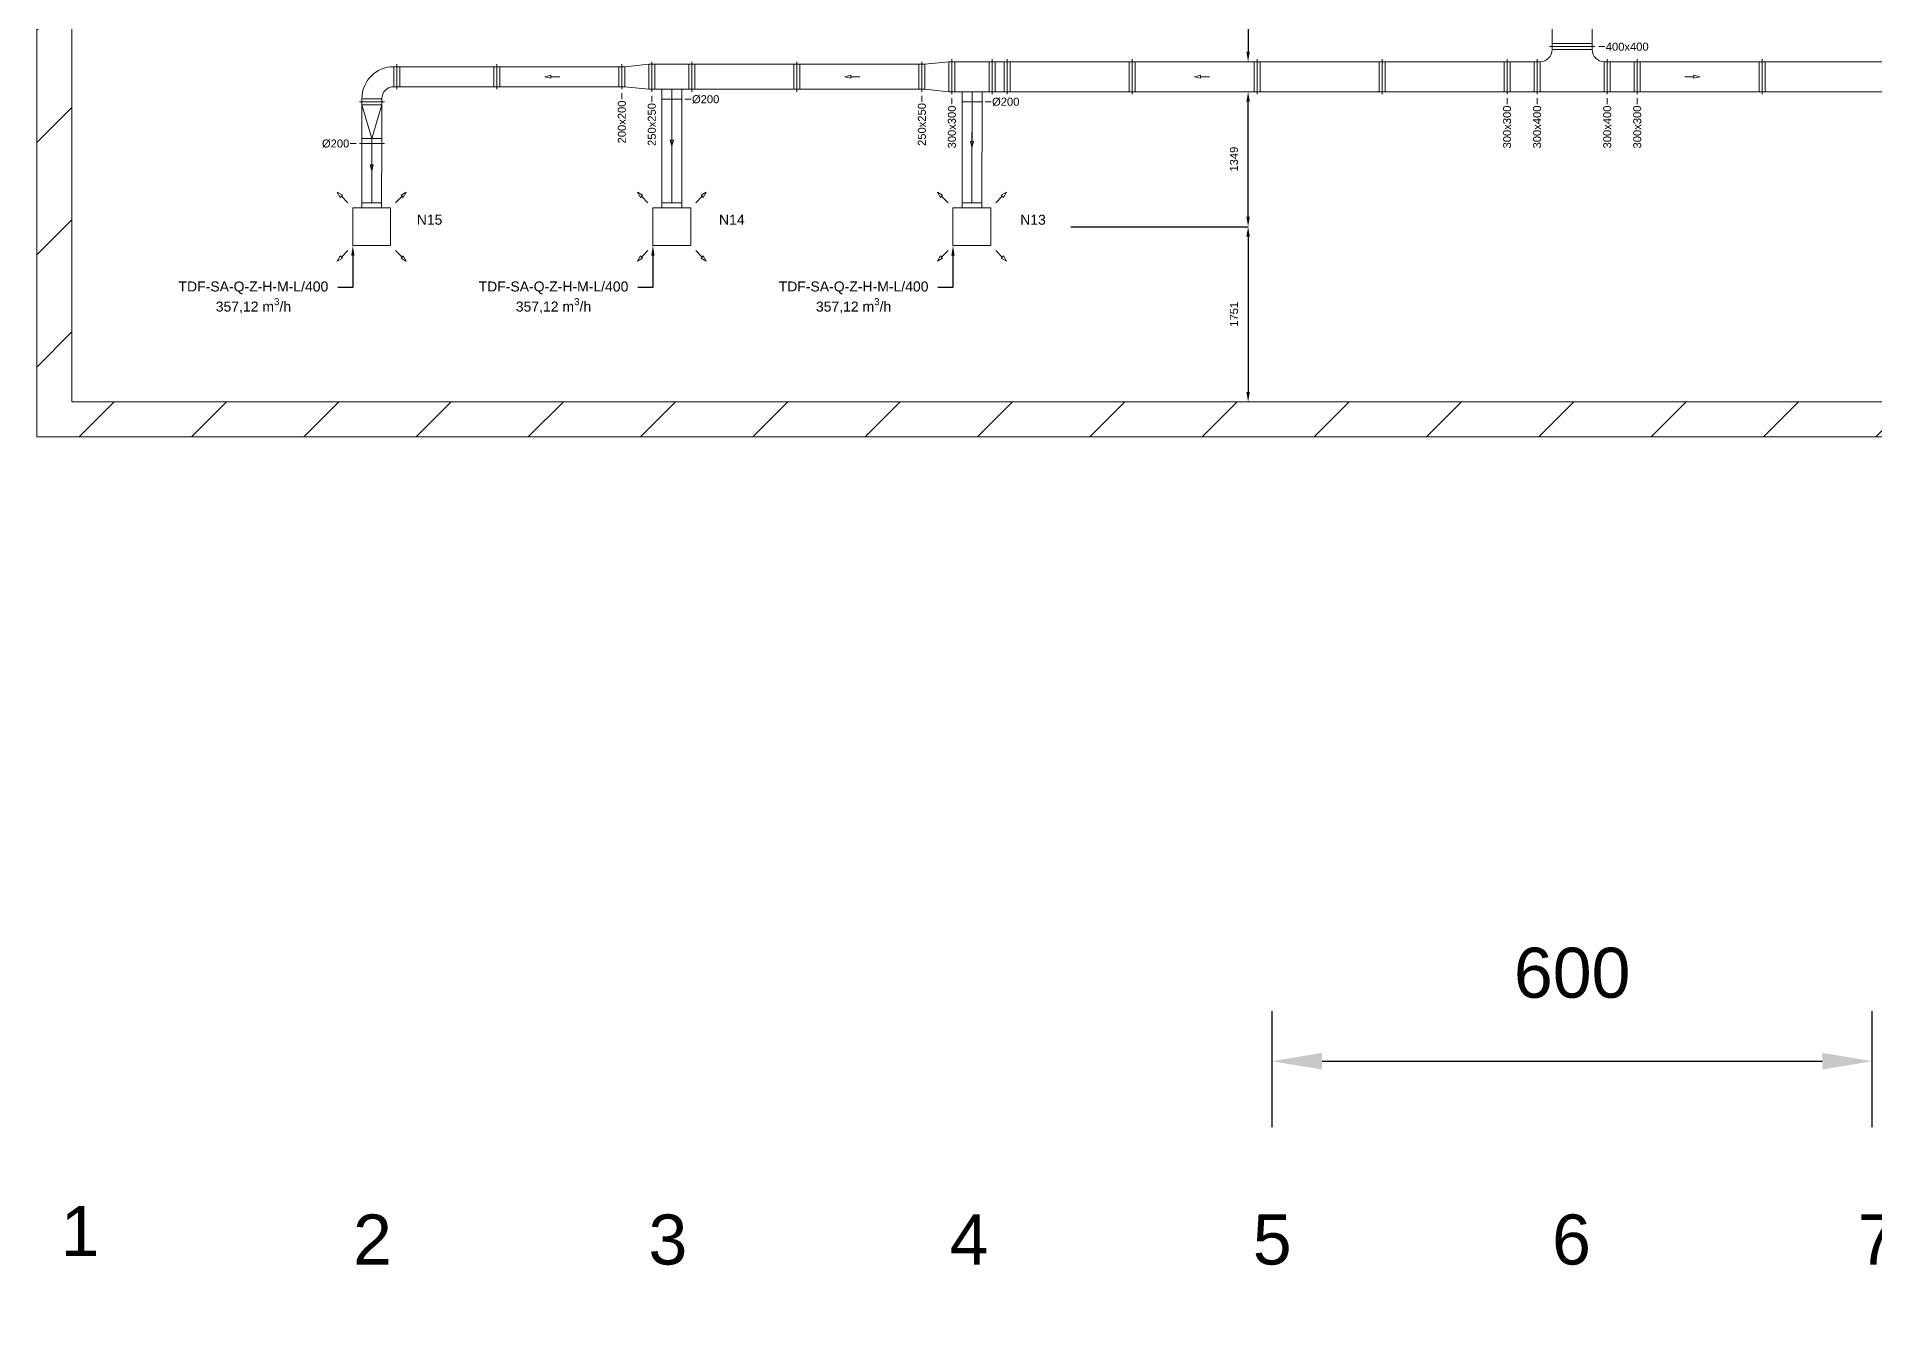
# Model space of a CAD drawing. Header units: millimetres. Extents: x 59762 to 60194, y -87842 to -87548.
# Drawn here: x 59941.72 to 59960.09, y -87770.12 to -87757.27 of the extents above; entities that cross this region are included whole.
import ezdxf
from ezdxf import colors
from ezdxf.entities.mleader import LeaderData, LeaderLine
from ezdxf.math import Vec2, Vec3

# ---------------------------------------------------------------- set-up
doc = ezdxf.new("R2010")
doc.units = ezdxf.units.MM
doc.linetypes.add('JIS_02_1.2', pattern=[2.5, 1.25, -1.25])
doc.linetypes.add('KRESKAKROPKA', pattern=[25.4, 12.7, -6.35, 0, -6.35])
for name, color, linetype, lineweight in [('instalacja nawiewna', 150, 'Continuous', 20), ('kanały', 7, 'Continuous', 20), ('nawi. strzałki', 150, 'Continuous', 20), ('Nawiew opis', 150, 'Continuous', 20), ('opisy', 7, 'Continuous', 13), ('wymiary', 7, 'Continuous', 13)]:
    doc.layers.add(name, color=color, linetype=linetype, lineweight=lineweight)
doc.layers.add('osie', color=7, linetype='JIS_02_1.2', lineweight=5, transparency=0.7)
doc.layers.add('podkład', color=7, linetype='Continuous', lineweight=13, transparency=0.7)
doc.styles.get("Standard").update_dxf_attribs({"font": 'arial.ttf', "height": 0.02})
doc.styles.add('styl1', font='arial.ttf', dxfattribs={"height": 0.08})
doc.linetypes.add('ZYGZAK', pattern='A,0.00254,-5.08,[131,ltypeshp.shx,S=5.08,R=0,X=-5.08,Y=0],-10.16,[131,ltypeshp.shx,S=5.08,R=180,X=5.08,Y=0],-5.08', length=20.32254)
doc.dimstyles.new('Kopia Opisowy', dxfattribs={"dimscale": 0, "dimtxt": 0.08, "dimasz": 0.1, "dimexe": 0, "dimexo": 0.2, "dimgap": 0.1, "dimtad": 1, "dimlfac": 1000, "dimtxsty": 'styl1', "dimcen": 2.5, "dimadec": 0, "dimazin": 0, "dimtfac": 1, "dimtmove": 0, "dimatfit": 3, "dimfxl": 1, "dimarcsym": 0})
doc.dimstyles.new('wentylacja', dxfattribs={"dimscale": 0, "dimtxt": 0.5, "dimasz": 0.5, "dimexe": 0.5, "dimexo": 0.2, "dimtad": 1, "dimlfac": 100, "dimtxsty": 'styl1', "dimcen": 2.5, "dimadec": 0, "dimazin": 0, "dimtfac": 1, "dimtmove": 0, "dimatfit": 3, "dimfxl": 1, "dimarcsym": 0})

# ---------------------------------------------------------------- blocks, each defined once
blk = doc.blocks.new('*D40')
at = {"layer": 'Defpoints', "color": 0, "transparency": 16777216}
for p in [(59953.831, -87754.868), (59953.831, -87757.518), (59953.831, -87757.518)]:
    blk.add_point(p, dxfattribs=at)
at = {"layer": 'wymiary', "color": 0, "lineweight": -2, "transparency": 16777216}
blk.add_line((59953.831, -87754.968), (59953.831, -87757.418), dxfattribs=at)
at = {"layer": 'wymiary', "color": 0, "transparency": 16777216}
for points in [[(59953.814, -87754.968), (59953.848, -87754.968), (59953.831, -87754.868)], [(59953.814, -87757.418), (59953.848, -87757.418), (59953.831, -87757.518)]]:
    blk.add_solid(points, dxfattribs=at)
at = {"layer": 'wymiary', "color": 0, "transparency": 16777216, "insert": (59953.69, -87756.193), "char_height": 0.08, "attachment_point": 5, "rotation": 90, "style": 'styl1'}
blk.add_mtext('2650', dxfattribs=at)
blk = doc.blocks.new('*D41')
at = {"layer": 'Defpoints', "color": 0, "transparency": 16777216}
for p in [(59953.831, -87757.818), (59953.831, -87757.818), (59953.831, -87759.167)]:
    blk.add_point(p, dxfattribs=at)
at = {"layer": 'wymiary', "color": 0, "lineweight": -2, "transparency": 16777216}
blk.add_line((59953.831, -87759.067), (59953.831, -87757.918), dxfattribs=at)
at = {"layer": 'wymiary', "color": 0, "transparency": 16777216}
for points in [[(59953.814, -87757.918), (59953.848, -87757.918), (59953.831, -87757.818)], [(59953.814, -87759.067), (59953.848, -87759.067), (59953.831, -87759.167)]]:
    blk.add_solid(points, dxfattribs=at)
at = {"layer": 'wymiary', "color": 0, "transparency": 16777216, "insert": (59953.69, -87758.492), "char_height": 0.08, "attachment_point": 5, "rotation": 90, "style": 'styl1'}
blk.add_mtext('1349', dxfattribs=at)
blk = doc.blocks.new('*D42')
at = {"layer": 'Defpoints', "color": 0, "transparency": 16777216}
for p in [(59951.259, -87759.167), (59953.831, -87760.918), (59953.831, -87760.918)]:
    blk.add_point(p, dxfattribs=at)
at = {"layer": 'wymiary', "color": 0, "lineweight": -2, "transparency": 16777216}
for p, q in [((59952.059, -87759.167), (59953.831, -87759.167)), ((59953.831, -87759.267), (59953.831, -87760.818))]:
    blk.add_line(p, q, dxfattribs=at)
at = {"layer": 'wymiary', "color": 0, "transparency": 16777216}
for points in [[(59953.814, -87759.267), (59953.848, -87759.267), (59953.831, -87759.167)], [(59953.814, -87760.818), (59953.848, -87760.818), (59953.831, -87760.918)]]:
    blk.add_solid(points, dxfattribs=at)
at = {"layer": 'wymiary', "color": 0, "transparency": 16777216, "insert": (59953.69, -87760.042), "char_height": 0.08, "attachment_point": 5, "rotation": 90, "style": 'styl1'}
blk.add_mtext('1751', dxfattribs=at)
blk = doc.blocks.new('*D126')
at = {"layer": 'Defpoints', "color": 0, "transparency": 16777216}
for p in [(59960.071, -87767.508), (59954.071, -87770.296), (59960.071, -87770.296)]:
    blk.add_point(p, dxfattribs=at)
at = {"layer": 'wymiary', "color": 0, "lineweight": -2, "transparency": 16777216}
for p, q in [((59954.071, -87768.167), (59954.071, -87767.008)), ((59960.071, -87768.167), (59960.071, -87767.008)), ((59954.571, -87767.508), (59959.571, -87767.508))]:
    blk.add_line(p, q, dxfattribs=at)
at = {"layer": 'wymiary', "color": 0, "transparency": 16777216}
for points in [[(59954.571, -87767.424), (59954.571, -87767.591), (59954.071, -87767.508)], [(59959.571, -87767.424), (59959.571, -87767.591), (59960.071, -87767.508)]]:
    blk.add_solid(points, dxfattribs=at)
at = {"layer": 'wymiary', "color": 0, "transparency": 16777216, "insert": (59957.071, -87766.627), "char_height": 0.08, "attachment_point": 5, "style": 'styl1'}
blk.add_mtext('{\\H6.25x;600}', dxfattribs=at)

msp = doc.modelspace()

# ---------------------------------------------------------------- hatches: boundary and pattern name
at = {"layer": 'podkład'}
h = msp.add_hatch(dxfattribs=at)
h.set_pattern_fill('ANSI31', color=256, scale=0.25)
h.set_pattern_definition([(45, (56984.5771, -93754.1623), (-0.56126601, 0.56126601), [])])
h.paths.add_polyline_path([(59941.720847, -87739.567651), (59941.720847, -87761.267651), (59972.420847, -87761.267651), (59972.420847, -87739.567651)])
h.paths.add_polyline_path([(59942.070847, -87739.917651), (59953.830847, -87739.917651), (59953.830847, -87752.157651), (59960.310847, -87752.157651), (59960.310847, -87739.917651), (59972.070847, -87739.917651), (59972.070847, -87760.917651), (59942.070847, -87760.917651)], flags=16)
h.paths.add_polyline_path([(59954.070847, -87739.917651), (59960.070847, -87739.917651), (59960.070847, -87751.917651), (59954.070847, -87751.917651)], flags=16)

# ---------------------------------------------------------------- linework, layer by layer
at = {"layer": 'instalacja nawiewna', "color": 7, "ltscale": 20}
for p, q in [((59944.970847, -87758.927651), (59945.168847, -87758.927651)), ((59944.970847, -87758.977651), (59944.970847, -87758.927651)), ((59945.168847, -87758.927651), (59945.168847, -87758.977651)), ((59947.970847, -87758.927651), (59948.168847, -87758.927651)), ((59947.970847, -87758.977651), (59947.970847, -87758.927651)), ((59948.168847, -87758.927651), (59948.168847, -87758.977651)), ((59950.970847, -87758.927651), (59951.168847, -87758.927651)), ((59950.970847, -87758.977651), (59950.970847, -87758.927651)), ((59951.168847, -87758.927651), (59951.168847, -87758.977651))]:
    msp.add_line(p, q, dxfattribs=at)
for points in [[(59945.258847, -87758.977651), (59944.880847, -87758.977651), (59944.880847, -87759.355651), (59945.258847, -87759.355651)], [(59948.258847, -87758.977651), (59947.880847, -87758.977651), (59947.880847, -87759.355651), (59948.258847, -87759.355651)], [(59951.258847, -87758.977651), (59950.880847, -87758.977651), (59950.880847, -87759.355651), (59951.258847, -87759.355651)]]:
    msp.add_lwpolyline(points, close=True, dxfattribs=at)
at = {"layer": 'kanały', "ltscale": 20}
for p, q in [((59956.870847, -87756.522651), (59956.870847, -87757.367651)), ((59957.270847, -87756.522651), (59957.270847, -87757.367651)), ((59957.270847, -87757.337651), (59956.870847, -87757.337651)), ((59952.640847, -87757.517651), (59952.640847, -87757.817651)), ((59952.670847, -87757.517651), (59952.670847, -87757.492651)), ((59952.670847, -87757.517651), (59952.670847, -87757.492651)), ((59953.920847, -87757.517651), (59952.670847, -87757.517651)), ((59952.670847, -87757.517651), (59952.670847, -87757.817651)), ((59952.670847, -87757.517651), (59952.670847, -87757.817651)), ((59952.700847, -87757.517651), (59952.700847, -87757.817651)), ((59953.890847, -87757.517651), (59953.890847, -87757.817651)), ((59953.920847, -87757.517651), (59953.920847, -87757.492651)), ((59953.920847, -87757.517651), (59953.920847, -87757.492651)), ((59955.170847, -87757.517651), (59953.920847, -87757.517651)), ((59953.920847, -87757.517651), (59953.920847, -87757.817651)), ((59953.920847, -87757.517651), (59953.920847, -87757.817651)), ((59953.950847, -87757.517651), (59953.950847, -87757.817651)), ((59955.140847, -87757.517651), (59955.140847, -87757.817651)), ((59955.170847, -87757.517651), (59955.170847, -87757.492651)), ((59955.170847, -87757.517651), (59955.170847, -87757.492651)), ((59956.420847, -87757.517651), (59955.170847, -87757.517651)), ((59955.170847, -87757.517651), (59955.170847, -87757.817651)), ((59955.170847, -87757.517651), (59955.170847, -87757.817651)), ((59955.200847, -87757.517651), (59955.200847, -87757.817651)), ((59956.390847, -87757.517651), (59956.390847, -87757.817651)), ((59956.420847, -87757.492651), (59956.420847, -87757.517651)), ((59956.420847, -87757.517651), (59956.420847, -87757.492651)), ((59956.420847, -87757.817651), (59956.420847, -87757.517651)), ((59956.450847, -87757.517651), (59956.420847, -87757.517651)), ((59956.420847, -87757.517651), (59956.420847, -87757.817651)), ((59956.450847, -87757.817651), (59956.450847, -87757.517651)), ((59956.690847, -87757.517651), (59956.450847, -87757.517651)), ((59956.690847, -87757.817651), (59956.690847, -87757.517651)), ((59956.690847, -87757.517651), (59956.720847, -87757.517651)), ((59956.720847, -87757.492651), (59956.720847, -87757.517651)), ((59956.720847, -87757.492651), (59956.720847, -87757.517651)), ((59956.720847, -87757.817651), (59956.720847, -87757.517651)), ((59956.720847, -87757.817651), (59956.720847, -87757.517651)), ((59956.750847, -87757.817651), (59956.750847, -87757.517651)), ((59956.870847, -87757.367651), (59956.845847, -87757.367651)), ((59956.845847, -87757.367651), (59956.870847, -87757.367651)), ((59956.870847, -87757.367651), (59957.270847, -87757.367651)), ((59957.270847, -87757.367651), (59956.870847, -87757.367651)), ((59956.870847, -87757.397651), (59957.270847, -87757.397651)), ((59957.295847, -87757.367651), (59957.270847, -87757.367651)), ((59957.270847, -87757.367651), (59957.295847, -87757.367651)), ((59957.390847, -87757.517651), (59957.390847, -87757.817651)), ((59957.420847, -87757.517651), (59957.420847, -87757.492651)), ((59957.420847, -87757.492651), (59957.420847, -87757.517651)), ((59957.420847, -87757.517651), (59957.420847, -87757.817651)), ((59957.420847, -87757.817651), (59957.420847, -87757.517651)), ((59957.450847, -87757.517651), (59957.420847, -87757.517651)), ((59957.450847, -87757.517651), (59957.690847, -87757.517651)), ((59957.450847, -87757.817651), (59957.450847, -87757.517651)), ((59957.690847, -87757.817651), (59957.690847, -87757.517651)), ((59957.690847, -87757.517651), (59957.720847, -87757.517651)), ((59957.720847, -87757.492651), (59957.720847, -87757.517651)), ((59957.720847, -87757.517651), (59957.720847, -87757.492651)), ((59957.720847, -87757.817651), (59957.720847, -87757.517651)), ((59957.720847, -87757.517651), (59958.970847, -87757.517651)), ((59957.720847, -87757.517651), (59957.720847, -87757.817651)), ((59957.750847, -87757.517651), (59957.750847, -87757.817651)), ((59958.940847, -87757.517651), (59958.940847, -87757.817651)), ((59958.970847, -87757.517651), (59958.970847, -87757.492651)), ((59958.970847, -87757.517651), (59958.970847, -87757.492651)), ((59958.970847, -87757.517651), (59958.970847, -87757.817651)), ((59958.970847, -87757.517651), (59960.220847, -87757.517651)), ((59958.970847, -87757.517651), (59958.970847, -87757.817651)), ((59959.000847, -87757.517651), (59959.000847, -87757.817651)), ((59952.670847, -87757.842651), (59952.670847, -87757.817651)), ((59953.920847, -87757.817651), (59952.670847, -87757.817651)), ((59952.670847, -87757.842651), (59952.670847, -87757.817651)), ((59953.920847, -87757.842651), (59953.920847, -87757.817651)), ((59955.170847, -87757.817651), (59953.920847, -87757.817651)), ((59953.920847, -87757.842651), (59953.920847, -87757.817651)), ((59955.170847, -87757.842651), (59955.170847, -87757.817651)), ((59956.420847, -87757.817651), (59955.170847, -87757.817651)), ((59955.170847, -87757.842651), (59955.170847, -87757.817651)), ((59956.420847, -87757.817651), (59956.420847, -87757.842651)), ((59956.450847, -87757.817651), (59956.420847, -87757.817651)), ((59956.420847, -87757.842651), (59956.420847, -87757.817651)), ((59956.690847, -87757.817651), (59956.450847, -87757.817651)), ((59956.690847, -87757.817651), (59956.720847, -87757.817651)), ((59956.720847, -87757.817651), (59956.720847, -87757.842651)), ((59956.720847, -87757.817651), (59956.720847, -87757.842651)), ((59957.420847, -87757.842651), (59957.420847, -87757.817651)), ((59957.420847, -87757.817651), (59957.420847, -87757.842651)), ((59957.450847, -87757.817651), (59957.420847, -87757.817651)), ((59957.450847, -87757.817651), (59957.690847, -87757.817651)), ((59957.690847, -87757.817651), (59957.720847, -87757.817651)), ((59957.720847, -87757.817651), (59957.720847, -87757.842651)), ((59957.720847, -87757.817651), (59958.970847, -87757.817651)), ((59957.720847, -87757.842651), (59957.720847, -87757.817651)), ((59958.970847, -87757.842651), (59958.970847, -87757.817651)), ((59958.970847, -87757.817651), (59960.220847, -87757.817651)), ((59958.970847, -87757.842651), (59958.970847, -87757.817651))]:
    msp.add_line(p, q, dxfattribs=at)
at = {"layer": 'kanały', "color": 7, "ltscale": 20}
for p, q in [((59947.870847, -87757.542651), (59947.870847, -87757.517651)), ((59947.870847, -87757.517651), (59947.870847, -87757.542651)), ((59948.270847, -87757.542651), (59948.270847, -87757.517651)), ((59948.270847, -87757.542651), (59948.270847, -87757.517651)), ((59949.320847, -87757.542651), (59949.320847, -87757.517651)), ((59949.320847, -87757.542651), (59949.320847, -87757.517651)), ((59950.570847, -87757.542651), (59950.570847, -87757.517651)), ((59950.570847, -87757.542651), (59950.570847, -87757.517651)), ((59950.840847, -87757.517651), (59950.600847, -87757.542651)), ((59950.840847, -87757.817651), (59950.840847, -87757.517651)), ((59950.840847, -87757.517651), (59950.870847, -87757.517651)), ((59950.870847, -87757.517651), (59950.870847, -87757.492651)), ((59950.870847, -87757.492651), (59950.870847, -87757.517651)), ((59951.270847, -87757.517651), (59950.870847, -87757.517651)), ((59950.870847, -87757.517651), (59950.870847, -87757.817651)), ((59950.870847, -87757.817651), (59950.870847, -87757.517651)), ((59950.900847, -87757.517651), (59950.900847, -87757.817651)), ((59951.240847, -87757.517651), (59951.240847, -87757.817651)), ((59951.270847, -87757.517651), (59951.270847, -87757.492651)), ((59951.270847, -87757.517651), (59951.270847, -87757.492651)), ((59951.270847, -87757.517651), (59951.270847, -87757.817651)), ((59951.420847, -87757.517651), (59951.270847, -87757.517651)), ((59951.270847, -87757.517651), (59951.270847, -87757.817651)), ((59951.300847, -87757.517651), (59951.300847, -87757.817651)), ((59951.390847, -87757.517651), (59951.390847, -87757.817651)), ((59951.420847, -87757.517651), (59951.420847, -87757.492651)), ((59951.420847, -87757.517651), (59951.420847, -87757.492651)), ((59952.670847, -87757.517651), (59951.420847, -87757.517651)), ((59951.420847, -87757.517651), (59951.420847, -87757.817651)), ((59951.420847, -87757.517651), (59951.420847, -87757.817651)), ((59951.450847, -87757.517651), (59951.450847, -87757.817651)), ((59945.290847, -87757.767651), (59945.290847, -87757.567651)), ((59945.290847, -87757.567651), (59945.320847, -87757.567651)), ((59945.320847, -87757.542651), (59945.320847, -87757.567651)), ((59945.320847, -87757.567651), (59945.320847, -87757.542651)), ((59945.320847, -87757.767651), (59945.320847, -87757.567651)), ((59946.320847, -87757.567651), (59945.320847, -87757.567651)), ((59945.320847, -87757.567651), (59945.320847, -87757.767651)), ((59945.350847, -87757.567651), (59945.350847, -87757.767651)), ((59946.290847, -87757.567651), (59946.290847, -87757.767651)), ((59946.320847, -87757.567651), (59946.320847, -87757.542651)), ((59946.320847, -87757.567651), (59946.320847, -87757.542651)), ((59947.570847, -87757.567651), (59946.320847, -87757.567651)), ((59946.320847, -87757.567651), (59946.320847, -87757.767651)), ((59946.320847, -87757.567651), (59946.320847, -87757.767651)), ((59946.350847, -87757.567651), (59946.350847, -87757.767651)), ((59947.540847, -87757.567651), (59947.540847, -87757.767651)), ((59947.570847, -87757.567651), (59947.570847, -87757.542651)), ((59947.570847, -87757.567651), (59947.570847, -87757.542651)), ((59947.570847, -87757.567651), (59947.570847, -87757.767651)), ((59947.570847, -87757.567651), (59947.570847, -87757.767651)), ((59947.840847, -87757.542651), (59947.600847, -87757.567651)), ((59947.600847, -87757.567651), (59947.600847, -87757.767651)), ((59947.840847, -87757.792651), (59947.840847, -87757.542651)), ((59947.840847, -87757.542651), (59947.870847, -87757.542651)), ((59948.270847, -87757.542651), (59947.870847, -87757.542651)), ((59947.870847, -87757.542651), (59947.870847, -87757.792651)), ((59947.870847, -87757.792651), (59947.870847, -87757.542651)), ((59947.900847, -87757.542651), (59947.900847, -87757.792651)), ((59948.240847, -87757.542651), (59948.240847, -87757.792651)), ((59948.270847, -87757.542651), (59948.270847, -87757.792651)), ((59949.320847, -87757.542651), (59948.270847, -87757.542651)), ((59948.270847, -87757.542651), (59948.270847, -87757.792651)), ((59948.300847, -87757.542651), (59948.300847, -87757.792651)), ((59949.290847, -87757.542651), (59949.290847, -87757.792651)), ((59950.570847, -87757.542651), (59949.320847, -87757.542651)), ((59949.320847, -87757.542651), (59949.320847, -87757.792651)), ((59949.320847, -87757.542651), (59949.320847, -87757.792651)), ((59949.350847, -87757.542651), (59949.350847, -87757.792651)), ((59950.540847, -87757.542651), (59950.540847, -87757.792651)), ((59950.570847, -87757.542651), (59950.570847, -87757.792651)), ((59950.570847, -87757.542651), (59950.570847, -87757.792651)), ((59950.600847, -87757.542651), (59950.600847, -87757.792651)), ((59944.970847, -87757.887651), (59945.170847, -87757.887651)), ((59944.970847, -87757.917651), (59944.970847, -87757.887651)), ((59945.170847, -87757.887651), (59945.170847, -87757.917651)), ((59945.320847, -87757.767651), (59945.290847, -87757.767651)), ((59945.320847, -87757.767651), (59945.320847, -87757.792651)), ((59945.320847, -87757.792651), (59945.320847, -87757.767651)), ((59946.320847, -87757.767651), (59945.320847, -87757.767651)), ((59946.320847, -87757.792651), (59946.320847, -87757.767651)), ((59947.570847, -87757.767651), (59946.320847, -87757.767651)), ((59946.320847, -87757.792651), (59946.320847, -87757.767651)), ((59947.570847, -87757.767651), (59947.570847, -87757.742651)), ((59947.570847, -87757.792651), (59947.570847, -87757.767651)), ((59947.570847, -87757.792651), (59947.570847, -87757.767651)), ((59947.840847, -87757.792651), (59947.600847, -87757.767651)), ((59947.840847, -87757.792651), (59947.870847, -87757.792651)), ((59948.270847, -87757.792651), (59947.870847, -87757.792651)), ((59947.870847, -87757.817651), (59947.870847, -87757.792651)), ((59947.870847, -87757.792651), (59947.870847, -87757.817651)), ((59947.970847, -87757.892651), (59947.970847, -87757.792651)), ((59948.170847, -87757.892651), (59947.970847, -87757.892651)), ((59948.170847, -87757.892651), (59948.170847, -87757.792651)), ((59948.270847, -87757.817651), (59948.270847, -87757.792651)), ((59948.270847, -87757.817651), (59948.270847, -87757.792651)), ((59949.320847, -87757.792651), (59948.270847, -87757.792651)), ((59949.320847, -87757.817651), (59949.320847, -87757.792651)), ((59950.570847, -87757.792651), (59949.320847, -87757.792651)), ((59949.320847, -87757.817651), (59949.320847, -87757.792651)), ((59950.570847, -87757.792651), (59950.570847, -87757.767651)), ((59950.570847, -87757.817651), (59950.570847, -87757.792651)), ((59950.570847, -87757.817651), (59950.570847, -87757.792651)), ((59950.840847, -87757.817651), (59950.600847, -87757.792651)), ((59950.840847, -87757.817651), (59950.870847, -87757.817651)), ((59951.270847, -87757.817651), (59950.870847, -87757.817651)), ((59950.870847, -87757.842651), (59950.870847, -87757.817651)), ((59950.870847, -87757.817651), (59950.870847, -87757.842651)), ((59950.970847, -87757.917651), (59950.970847, -87757.817651)), ((59951.170847, -87757.917651), (59951.170847, -87757.817651)), ((59951.270847, -87757.842651), (59951.270847, -87757.817651)), ((59951.270847, -87757.842651), (59951.270847, -87757.817651)), ((59951.420847, -87757.817651), (59951.270847, -87757.817651)), ((59951.420847, -87757.842651), (59951.420847, -87757.817651)), ((59952.670847, -87757.817651), (59951.420847, -87757.817651)), ((59951.420847, -87757.842651), (59951.420847, -87757.817651)), ((59944.970847, -87757.917651), (59944.945847, -87757.917651)), ((59944.945847, -87757.917651), (59944.970847, -87757.917651)), ((59945.170847, -87757.917651), (59944.970847, -87757.917651)), ((59944.970847, -87757.947651), (59944.970847, -87757.917651)), ((59945.170847, -87757.947651), (59944.970847, -87757.947651)), ((59945.195847, -87757.917651), (59945.170847, -87757.917651)), ((59945.170847, -87757.917651), (59945.195847, -87757.917651)), ((59945.170847, -87757.917651), (59945.170847, -87757.947651)), ((59951.170847, -87757.917651), (59950.970847, -87757.917651)), ((59944.970847, -87758.335087), (59944.945847, -87758.335087)), ((59944.970847, -87758.335087), (59944.970847, -87758.285087)), ((59944.970847, -87758.335087), (59945.170847, -87758.335087)), ((59945.170847, -87758.285087), (59945.170847, -87758.335087)), ((59945.195847, -87758.335087), (59945.170847, -87758.335087))]:
    msp.add_line(p, q, dxfattribs=at)
at = {"layer": 'kanały'}
for p, q in [((59956.750847, -87757.517651), (59956.720847, -87757.517651)), ((59956.870847, -87757.397651), (59956.870847, -87757.367651)), ((59957.270847, -87757.397651), (59957.270847, -87757.367651)), ((59957.390847, -87757.517651), (59957.420847, -87757.517651)), ((59956.750847, -87757.817651), (59956.720847, -87757.817651)), ((59956.750847, -87757.817651), (59957.390847, -87757.817651)), ((59957.390847, -87757.817651), (59957.420847, -87757.817651))]:
    msp.add_line(p, q, dxfattribs=at)
at = {"layer": 'kanały', "color": 7}
for p, q in [((59947.600847, -87757.567651), (59947.570847, -87757.567651)), ((59950.600847, -87757.542651), (59950.570847, -87757.542651)), ((59947.600847, -87757.767651), (59947.570847, -87757.767651)), ((59950.600847, -87757.792651), (59950.570847, -87757.792651)), ((59945.170847, -87757.917651), (59944.970847, -87757.917651)), ((59945.070847, -87758.285087), (59944.970847, -87757.947651)), ((59944.970847, -87758.285087), (59944.970847, -87757.947651)), ((59945.070847, -87758.285087), (59945.170847, -87757.947651)), ((59945.170847, -87758.285087), (59945.170847, -87757.947651)), ((59945.170847, -87758.285087), (59944.970847, -87758.285087))]:
    msp.add_line(p, q, dxfattribs=at)
at = {"layer": 'kanały', "color": 7, "linetype": 'ZYGZAK', "ltscale": 0.1}
for p, q in [((59944.970847, -87757.917651), (59944.970847, -87757.887651)), ((59945.170847, -87757.947651), (59945.170847, -87757.887651)), ((59947.970847, -87758.927651), (59947.970847, -87757.892651)), ((59948.168847, -87758.927651), (59948.170847, -87757.892651)), ((59950.970847, -87758.927651), (59950.970847, -87757.917651)), ((59951.168847, -87758.927651), (59951.170847, -87757.917651)), ((59944.970847, -87758.927651), (59944.970847, -87758.335087)), ((59945.168847, -87758.927651), (59945.170847, -87758.335087))]:
    msp.add_line(p, q, dxfattribs=at)
at = {"layer": 'kanały'}
for centre, start, end in [((59956.750847, -87757.397651), 270, 360), ((59957.390847, -87757.397651), 180, 270)]:
    msp.add_arc(centre, 0.12, start, end, dxfattribs=at)
at = {"layer": 'kanały', "color": 7}
for radius in [0.32, 0.12]:
    msp.add_arc((59945.290847, -87757.887651), radius, 90, 180, dxfattribs=at)
at = {"layer": 'nawi. strzałki', "color": 7, "ltscale": 20}
for p, q in [((59946.800847, -87757.667651), (59946.858803, -87757.652122)), ((59946.800847, -87757.667651), (59946.858803, -87757.68318)), ((59946.858803, -87757.652122), (59946.858803, -87757.68318)), ((59946.950847, -87757.667651), (59946.858803, -87757.667651)), ((59949.800847, -87757.667651), (59949.858803, -87757.652122)), ((59949.800847, -87757.667651), (59949.858803, -87757.68318)), ((59949.858803, -87757.652122), (59949.858803, -87757.68318)), ((59949.950847, -87757.667651), (59949.858803, -87757.667651)), ((59953.295847, -87757.667651), (59953.353803, -87757.652122)), ((59953.295847, -87757.667651), (59953.353803, -87757.68318)), ((59953.353803, -87757.652122), (59953.353803, -87757.68318)), ((59953.445847, -87757.667651), (59953.353803, -87757.667651)), ((59958.195847, -87757.667651), (59958.287892, -87757.667651)), ((59958.345847, -87757.667651), (59958.287892, -87757.652122)), ((59958.287892, -87757.652122), (59958.287892, -87757.68318)), ((59958.345847, -87757.667651), (59958.287892, -87757.68318)), ((59948.070347, -87758.210151), (59948.070347, -87758.302195)), ((59951.070347, -87758.222651), (59951.070347, -87758.314695)), ((59948.070347, -87758.360151), (59948.054818, -87758.302195)), ((59948.054818, -87758.302195), (59948.085876, -87758.302195)), ((59948.070347, -87758.360151), (59948.085876, -87758.302195)), ((59951.070347, -87758.372651), (59951.054818, -87758.314695)), ((59951.054818, -87758.314695), (59951.085876, -87758.314695)), ((59951.070347, -87758.372651), (59951.085876, -87758.314695)), ((59945.07013, -87758.607103), (59945.0546, -87758.549148)), ((59945.0546, -87758.549148), (59945.085659, -87758.549148)), ((59945.07013, -87758.457103), (59945.07013, -87758.549148)), ((59945.07013, -87758.607103), (59945.085659, -87758.549148)), ((59944.725284, -87758.822087), (59944.755284, -87758.874049)), ((59944.725284, -87758.822087), (59944.777245, -87758.852087)), ((59944.777245, -87758.852087), (59944.755284, -87758.874049)), ((59944.83135, -87758.928153), (59944.766264, -87758.863068)), ((59945.308345, -87758.928153), (59945.37343, -87758.863068)), ((59945.414411, -87758.822087), (59945.362449, -87758.852087)), ((59945.384411, -87758.874049), (59945.362449, -87758.852087)), ((59945.414411, -87758.822087), (59945.384411, -87758.874049)), ((59947.725284, -87758.822087), (59947.755284, -87758.874049)), ((59947.725284, -87758.822087), (59947.777245, -87758.852087)), ((59947.777245, -87758.852087), (59947.755284, -87758.874049)), ((59947.83135, -87758.928153), (59947.766264, -87758.863068)), ((59948.308345, -87758.928153), (59948.37343, -87758.863068)), ((59948.414411, -87758.822087), (59948.362449, -87758.852087)), ((59948.384411, -87758.874049), (59948.362449, -87758.852087)), ((59948.414411, -87758.822087), (59948.384411, -87758.874049)), ((59950.725284, -87758.822087), (59950.755284, -87758.874049)), ((59950.725284, -87758.822087), (59950.777245, -87758.852087)), ((59950.777245, -87758.852087), (59950.755284, -87758.874049)), ((59950.83135, -87758.928153), (59950.766264, -87758.863068)), ((59951.308345, -87758.928153), (59951.37343, -87758.863068)), ((59951.414411, -87758.822087), (59951.362449, -87758.852087)), ((59951.384411, -87758.874049), (59951.362449, -87758.852087)), ((59951.414411, -87758.822087), (59951.384411, -87758.874049)), ((59944.725284, -87759.511214), (59944.755284, -87759.459253)), ((59944.725284, -87759.511214), (59944.777245, -87759.481214)), ((59944.755284, -87759.459253), (59944.777245, -87759.481214)), ((59944.83135, -87759.405148), (59944.766264, -87759.470234)), ((59945.308345, -87759.405148), (59945.37343, -87759.470234)), ((59945.362449, -87759.481214), (59945.384411, -87759.459253)), ((59945.414411, -87759.511214), (59945.362449, -87759.481214)), ((59945.414411, -87759.511214), (59945.384411, -87759.459253)), ((59947.725284, -87759.511214), (59947.755284, -87759.459253)), ((59947.725284, -87759.511214), (59947.777245, -87759.481214)), ((59947.755284, -87759.459253), (59947.777245, -87759.481214)), ((59947.83135, -87759.405148), (59947.766264, -87759.470234)), ((59948.308345, -87759.405148), (59948.37343, -87759.470234)), ((59948.362449, -87759.481214), (59948.384411, -87759.459253)), ((59948.414411, -87759.511214), (59948.362449, -87759.481214)), ((59948.414411, -87759.511214), (59948.384411, -87759.459253)), ((59950.725284, -87759.511214), (59950.755284, -87759.459253)), ((59950.725284, -87759.511214), (59950.777245, -87759.481214)), ((59950.755284, -87759.459253), (59950.777245, -87759.481214)), ((59950.83135, -87759.405148), (59950.766264, -87759.470234)), ((59951.308345, -87759.405148), (59951.37343, -87759.470234)), ((59951.362449, -87759.481214), (59951.384411, -87759.459253)), ((59951.414411, -87759.511214), (59951.362449, -87759.481214)), ((59951.414411, -87759.511214), (59951.384411, -87759.459253))]:
    msp.add_line(p, q, dxfattribs=at)
at = {"layer": 'osie', "color": 7, "linetype": 'KRESKAKROPKA', "ltscale": 0.1}
for p, q in [((59948.069847, -87758.927651), (59948.070847, -87757.792651)), ((59951.069847, -87758.927651), (59951.070847, -87757.817651)), ((59945.069847, -87758.927651), (59945.070412, -87758.286556))]:
    msp.add_line(p, q, dxfattribs=at)
at = {"layer": 'osie', "color": 7, "ltscale": 0.01}
msp.add_line((59945.070413, -87758.285087), (59945.070415, -87758.283628), dxfattribs=at)
at = {"layer": 'podkład'}
msp.add_lwpolyline([(59941.720847, -87739.567651), (59972.420847, -87739.567651), (59972.420847, -87761.267651), (59941.720847, -87761.267651)], close=True, dxfattribs=at)
msp.add_lwpolyline([(59960.310847, -87739.917651), (59972.070847, -87739.917651), (59972.070847, -87760.917651), (59942.070847, -87760.917651), (59942.070847, -87739.917651)], dxfattribs=at)
at = {"layer": 'wymiary'}
for p, q in [((59957.396875, -87757.367651), (59957.336519, -87757.367651)), ((59956.420847, -87757.943678), (59956.420847, -87757.883323)), ((59956.720847, -87757.943678), (59956.720847, -87757.883323)), ((59957.420847, -87757.943678), (59957.420847, -87757.883323)), ((59957.720847, -87757.943678), (59957.720847, -87757.883323))]:
    msp.add_line(p, q, dxfattribs=at)
at = {"layer": 'wymiary', "color": 7}
for p, q in [((59947.570847, -87757.893678), (59947.570847, -87757.833323)), ((59947.870847, -87757.918678), (59947.870847, -87757.858323)), ((59948.261558, -87757.892651), (59948.201203, -87757.892651)), ((59950.570847, -87757.918678), (59950.570847, -87757.858323)), ((59950.870847, -87757.943678), (59950.870847, -87757.883323)), ((59951.261558, -87757.917651), (59951.201203, -87757.917651)), ((59944.855136, -87758.335087), (59944.915492, -87758.335087))]:
    msp.add_line(p, q, dxfattribs=at)

# ---------------------------------------------------------------- texts
at = {"layer": 'Nawiew opis', "color": 7, "ltscale": 20, "char_height": 0.1, "attachment_point": 3, "style": 'styl1'}
for s, insert in [('N15', (59945.775934, -87759.047287)), ('N14', (59948.797667, -87759.047287)), ('N13', (59951.808905, -87759.047287))]:
    msp.add_mtext_dynamic_manual_height_columns(s, width=0.2, gutter_width=1, heights=[0], dxfattribs=dict(at, insert=insert))
at = {"layer": 'opisy', "char_height": 0.5, "attachment_point": 1}
for s, insert in [('1 ', (59941.959166, -87768.95582)), ('2 ', (59944.882908, -87769.039627)), ('3 ', (59947.836387, -87769.039627)), ('4 ', (59950.84713, -87769.039627)), ('5 ', (59953.877811, -87769.039627)), ('6 ', (59956.87012, -87769.039627)), ('7 ', (59959.925729, -87769.039627))]:
    msp.add_mtext_dynamic_manual_height_columns(s, width=0.9375, gutter_width=4.6875, heights=[0], dxfattribs=dict(at, insert=insert))
at = {"layer": 'wymiary', "ltscale": 20, "insert": (59957.4067, -87757.327938), "char_height": 0.08, "attachment_point": 1, "style": 'styl1'}
msp.add_mtext_dynamic_manual_height_columns('400x400', width=0.44264358, gutter_width=1, heights=[0], dxfattribs=at)
at = {"layer": 'wymiary', "color": 7, "ltscale": 20, "char_height": 0.08, "style": 'styl1'}
for insert, attachment_point in [((59948.271384, -87757.852938), 1), ((59951.271384, -87757.877938), 1), ((59944.845311, -87758.295375), 3)]:
    msp.add_mtext_dynamic_manual_height_columns('%%C200', width=0.44264358, gutter_width=1, heights=[0], dxfattribs=dict(at, insert=insert, attachment_point=attachment_point))
at = {"layer": 'wymiary', "color": 7, "ltscale": 20, "char_height": 0.08, "attachment_point": 7, "rotation": 90, "style": 'styl1'}
for s, insert in [('200x200', (59947.61056, -87758.33488)), ('250x250', (59947.91056, -87758.35988)), ('250x250', (59950.61056, -87758.35988)), ('300x300', (59950.91056, -87758.38488))]:
    msp.add_mtext_dynamic_manual_height_columns(s, width=0.44264358, gutter_width=1, heights=[0], dxfattribs=dict(at, insert=insert))
at = {"layer": 'wymiary', "ltscale": 20, "char_height": 0.08, "rotation": 90, "style": 'styl1'}
for s, insert, attachment_point in [('300x300', (59956.46056, -87758.38488), 7), ('300x400', (59956.76056, -87758.38488), 7), ('300x400', (59957.381134, -87758.38488), 1), ('300x300', (59957.681134, -87758.38488), 1)]:
    msp.add_mtext_dynamic_manual_height_columns(s, width=0.44264358, gutter_width=1, heights=[0], dxfattribs=dict(at, insert=insert, attachment_point=attachment_point))

# ---------------------------------------------------------------- dimensions: what is measured, and where the dimension line sits
at = {"layer": 'wymiary'}
for base, p1, p2, picture, middle in [((59953.830847, -87757.517651), (59953.830847, -87754.867651), (59953.830847, -87757.517651), '*D40', (59953.690001, -87756.192651)), ((59953.830847, -87757.817651), (59953.830847, -87759.166651), (59953.830847, -87757.817651), '*D41', (59953.689974, -87758.492151))]:
    dim = msp.add_linear_dim(base=base, p1=p1, p2=p2, angle=90, dimstyle='Kopia Opisowy', override={"dimscale": 1, "dimse1": 1, "dimse2": 1, "dimtix": 0, "dimtofl": 1, "dimtmove": 0, "dimatfit": 3}, dxfattribs=at)
    dim.commit()
    dim.dimension.update_dxf_attribs({"geometry": picture, "text_midpoint": middle})
at = {"layer": 'wymiary', "color": 7}
dim = msp.add_linear_dim(base=(59953.830847, -87760.917651), p1=(59951.258847, -87759.166651), p2=(59953.830847, -87760.917651), angle=90, dimstyle='Kopia Opisowy', override={"dimscale": 1, "dimexo": 0.8, "dimse1": 0, "dimse2": 1}, dxfattribs=at)
dim.commit()
dim.dimension.update_dxf_attribs({"geometry": '*D42', "text_midpoint": (59953.690001, -87760.042151)})
at = {"layer": 'wymiary'}
dim = msp.add_linear_dim(base=(59960.070847, -87767.507541), p1=(59954.070847, -87770.29638), p2=(59960.070847, -87770.29638), text='{\\H6.25x;<>}', dimstyle='wentylacja', override={"dimscale": 1, "dimtxt": 10, "dimtix": 0, "dimtofl": 1, "dimtmove": 0, "dimatfit": 3}, dxfattribs=at)
dim.commit()
dim.dimension.update_dxf_attribs({"geometry": '*D126', "text_midpoint": (59957.070847, -87766.627255)})

# ---------------------------------------------------------------- leaders
at = {"layer": 'Nawiew opis', "color": 7, "ltscale": 20}
ml = msp.add_multileader_mtext('Standard', dxfattribs=at)
ml.set_content('\\A1;TDF-SA-Q-Z-H-M-L/400\\P357,12 m{\\H0.7x;\\S3^ ;}/h', color=7, style='styl1')
ml.set_leader_properties()
ml.build(insert=Vec2(0, 0))
ml.multileader.update_dxf_attribs({"dogleg_length": 0.3, "arrow_head_size": 0.1})
ctx = ml.context
ctx.base_point, ctx.char_height, ctx.arrow_head_size, ctx.landing_gap_size, ctx.plane_origin = Vec3(59943.042921, -87759.774545), 0.1, 0.1, 0.1, Vec3(59944.820847, -87759.117651)
ctx.text_align_type = 1
notes = []
notes.append((ctx, [(0, (1, 1, 0), (59944.880847, -87759.774545), (-1, 0), 0.15, [(0, [(59944.880847, -87759.355651)], 0, [])])]))
ctx.mtext.insert, ctx.mtext.alignment, ctx.mtext.flow_direction = Vec3(59943.886884, -87759.714654), 2, 5
ml = msp.add_multileader_mtext('Standard', dxfattribs=at)
ml.set_content('\\A1;TDF-SA-Q-Z-H-M-L/400\\P357,12 m{\\H0.7x;\\S3^ ;}/h', color=7, style='styl1')
ml.set_leader_properties()
ml.build(insert=Vec2(0, 0))
ml.multileader.update_dxf_attribs({"dogleg_length": 0.3, "arrow_head_size": 0.1})
ctx = ml.context
ctx.base_point, ctx.char_height, ctx.arrow_head_size, ctx.landing_gap_size, ctx.plane_origin = Vec3(59946.042921, -87759.774545), 0.1, 0.1, 0.1, Vec3(59947.820847, -87759.117651)
ctx.text_align_type = 1
notes.append((ctx, [(0, (1, 1, 0), (59947.880847, -87759.774545), (-1, 0), 0.15, [(0, [(59947.880847, -87759.355651)], 0, [])])]))
ctx.mtext.insert, ctx.mtext.alignment, ctx.mtext.flow_direction = Vec3(59946.886884, -87759.714654), 2, 5
ml = msp.add_multileader_mtext('Standard', dxfattribs=at)
ml.set_content('\\A1;TDF-SA-Q-Z-H-M-L/400\\P357,12 m{\\H0.7x;\\S3^ ;}/h', color=7, style='styl1')
ml.set_leader_properties()
ml.build(insert=Vec2(0, 0))
ml.multileader.update_dxf_attribs({"dogleg_length": 0.3, "arrow_head_size": 0.1})
ctx = ml.context
ctx.base_point, ctx.char_height, ctx.arrow_head_size, ctx.landing_gap_size, ctx.plane_origin = Vec3(59949.042921, -87759.774545), 0.1, 0.1, 0.1, Vec3(59950.820847, -87759.117651)
ctx.text_align_type = 1
notes.append((ctx, [(0, (1, 1, 0), (59950.880847, -87759.774545), (-1, 0), 0.15, [(0, [(59950.880847, -87759.355651)], 0, [])])]))
ctx.mtext.insert, ctx.mtext.alignment, ctx.mtext.flow_direction = Vec3(59949.886884, -87759.714654), 2, 5
for ctx, leaders in notes:
    for number, flags, end, landing, length, lines in leaders:
        leader = LeaderData()
        leader.index, (leader.has_last_leader_line, leader.has_dogleg_vector, leader.attachment_direction) = number, flags
        leader.last_leader_point, leader.dogleg_vector, leader.dogleg_length = Vec3(end), Vec3(landing), length
        for number, points, colour, breaks in lines:
            line = LeaderLine()
            line.index, line.vertices, line.color, line.breaks = number, Vec3.list(points), colors.encode_raw_color(colour), breaks
            leader.lines.append(line)
        ctx.leaders.append(leader)

doc.saveas('drawing.dxf')
